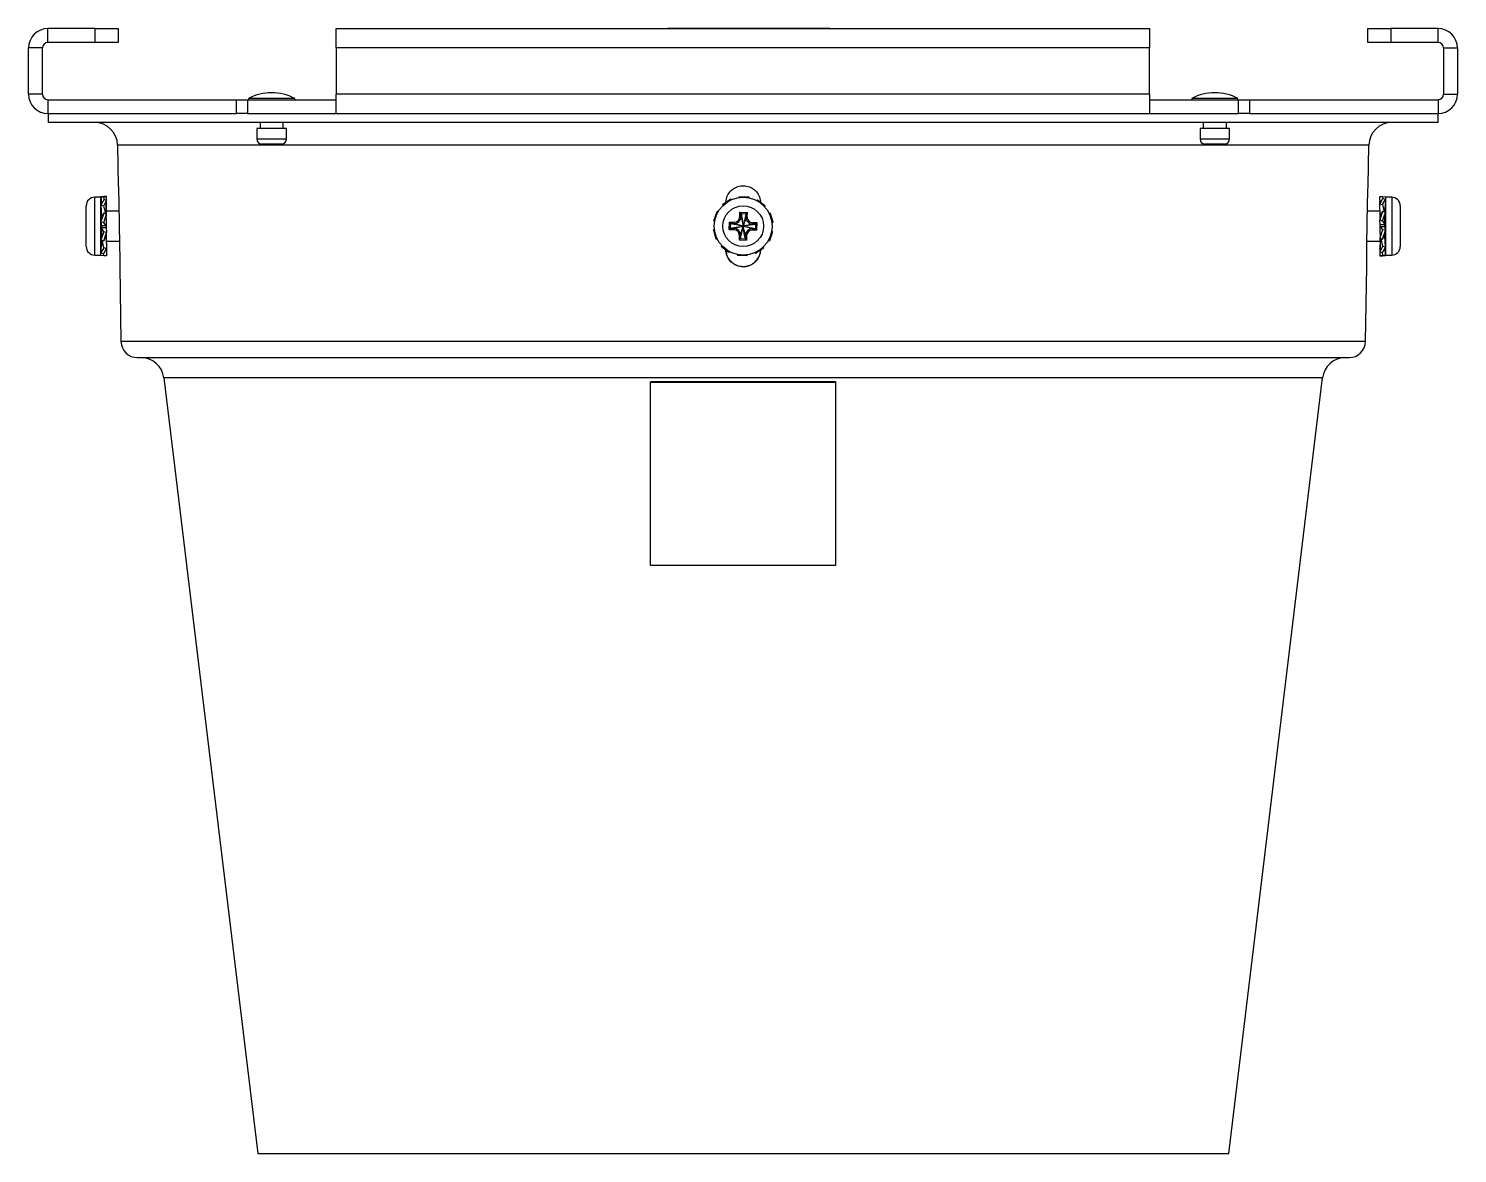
# Model space of a CAD drawing. Extents: x 7 to 113, y 1 to 87.
# Drawn here: x 45.14 to 52.87, y 20.97 to 27.05 of the extents above; entities that cross this region are included whole.
import ezdxf

# ---------------------------------------------------------------- set-up
doc = ezdxf.new("R2010")
doc.units = 0
doc.header["$MEASUREMENT"] = 0
doc.layers.add('OBJECT', color=7, linetype='CONTINUOUS')

msp = doc.modelspace()

# ---------------------------------------------------------------- linework, layer by layer
at = {"layer": 'OBJECT'}
for p, q in [((45.2472, 26.9797), (45.2472, 27.0546)), ((45.5022, 27.0546), (45.2472, 27.0546)), ((45.5022, 26.9797), (45.5022, 27.0546)), ((45.5022, 27.0546), (45.6272, 27.0546)), ((45.6272, 27.0546), (45.6272, 26.9797)), ((46.8072, 26.9497), (46.8072, 27.0546)), ((46.8072, 27.0546), (51.2072, 27.0546)), ((48.5943, 27.0546), (48.5979, 27.0547)), ((48.7229, 27.0547), (48.5979, 27.0547)), ((49.3479, 27.0547), (48.7229, 27.0547)), ((48.7229, 27.0546), (48.7229, 27.0547)), ((49.4729, 27.0547), (49.3479, 27.0547)), ((49.3479, 27.0546), (49.3479, 27.0547)), ((49.4764, 27.0546), (49.4729, 27.0547)), ((51.2072, 27.0546), (51.2072, 26.9497)), ((52.3872, 26.9797), (52.3872, 27.0546)), ((52.3872, 27.0546), (52.5122, 27.0546)), ((52.5122, 27.0546), (52.5122, 26.9797)), ((52.7672, 27.0546), (52.5122, 27.0546)), ((52.7672, 26.9797), (52.7672, 27.0546)), ((45.5022, 26.9797), (45.2472, 26.9797)), ((45.6272, 26.9797), (45.5022, 26.9797)), ((52.5122, 26.9797), (52.3872, 26.9797)), ((52.7672, 26.9797), (52.5122, 26.9797)), ((45.2172, 26.9497), (45.1423, 26.9497)), ((45.1423, 26.6996), (45.1423, 26.9497)), ((45.2172, 26.6996), (45.2172, 26.9497)), ((51.2072, 26.9497), (46.8072, 26.9497)), ((46.8072, 26.9497), (46.8072, 26.6996)), ((51.2072, 26.6996), (51.2072, 26.9497)), ((52.7972, 26.9497), (52.7972, 26.6996)), ((52.7972, 26.9497), (52.8721, 26.9497)), ((52.8721, 26.9497), (52.8721, 26.6996)), ((45.2172, 26.6996), (45.1423, 26.6996)), ((45.2472, 26.6696), (45.2472, 26.5947)), ((45.2472, 26.6696), (46.2666, 26.6696)), ((46.2666, 26.5947), (46.2666, 26.6696)), ((46.2666, 26.6696), (46.3264, 26.6696)), ((46.3264, 26.6696), (46.3264, 26.5947)), ((46.3264, 26.6696), (46.8072, 26.6696)), ((46.3321, 26.6771), (46.3321, 26.6696)), ((46.3571, 26.6771), (46.3321, 26.6771)), ((46.5821, 26.6771), (46.3571, 26.6771)), ((46.5821, 26.6696), (46.5821, 26.6771)), ((51.2072, 26.6996), (46.8072, 26.6996)), ((46.8072, 26.5947), (46.8072, 26.6996)), ((51.2072, 26.6996), (51.2072, 26.5947)), ((51.2072, 26.6696), (51.6881, 26.6696)), ((51.4346, 26.6771), (51.4346, 26.6696)), ((51.4769, 26.6771), (51.4346, 26.6771)), ((51.6846, 26.6771), (51.4769, 26.6771)), ((51.6846, 26.6696), (51.6846, 26.6771)), ((51.6881, 26.5947), (51.6881, 26.6696)), ((51.6881, 26.6696), (51.7478, 26.6696)), ((51.7478, 26.6696), (51.7478, 26.5947)), ((51.7478, 26.6696), (52.7672, 26.6696)), ((52.7672, 26.6696), (52.7672, 26.5947)), ((52.7972, 26.6996), (52.8721, 26.6996)), ((45.2472, 26.5947), (46.2666, 26.5947)), ((45.2483, 26.5947), (45.2483, 26.5467)), ((46.3264, 26.5947), (46.2666, 26.5947)), ((46.3264, 26.5947), (46.8072, 26.5947)), ((46.8072, 26.5947), (51.2072, 26.5947)), ((51.2072, 26.5947), (51.6881, 26.5947)), ((51.7478, 26.5947), (51.6881, 26.5947)), ((51.7478, 26.5947), (52.7672, 26.5947)), ((52.7683, 26.5947), (52.7672, 26.5947)), ((52.7683, 26.5467), (52.7683, 26.5947)), ((52.7683, 26.5467), (45.2483, 26.5467)), ((46.3771, 26.5136), (46.3771, 26.4586)), ((46.3931, 26.5136), (46.3771, 26.5136)), ((46.5371, 26.5136), (46.3931, 26.5136)), ((46.3946, 26.5467), (46.3946, 26.5136)), ((46.5196, 26.5136), (46.5196, 26.5467)), ((46.5371, 26.4586), (46.5371, 26.5136)), ((51.4796, 26.5136), (51.4796, 26.4586)), ((51.5067, 26.5136), (51.4796, 26.5136)), ((51.4971, 26.5467), (51.4971, 26.5136)), ((51.6396, 26.5136), (51.5067, 26.5136)), ((51.6221, 26.5136), (51.6221, 26.5467)), ((51.6396, 26.4586), (51.6396, 26.5136)), ((46.3771, 26.4586), (46.3931, 26.4586)), ((46.3931, 26.4586), (46.5371, 26.4586)), ((51.4796, 26.4586), (51.5067, 26.4586)), ((51.5067, 26.4586), (51.6396, 26.4586)), ((45.6238, 26.4239), (45.6276, 26.2039)), ((52.3929, 26.4239), (45.6238, 26.4239)), ((46.5121, 26.429), (46.4021, 26.429)), ((51.6146, 26.429), (51.5046, 26.429)), ((52.389, 26.2039), (52.3929, 26.4239)), ((45.5341, 26.1422), (45.5001, 26.1422)), ((45.5001, 25.8292), (45.5001, 26.1422)), ((45.5497, 26.1464), (45.5341, 26.1449)), ((45.5341, 26.1449), (45.5489, 26.1447)), ((45.5341, 26.1449), (45.536, 26.1025)), ((45.5341, 25.8292), (45.5341, 26.1422)), ((45.5341, 26.1301), (45.5348, 26.1302)), ((45.5341, 26.1301), (45.5357, 26.1019)), ((45.5497, 26.1281), (45.5341, 26.0989)), ((45.5489, 26.1447), (45.5646, 26.1463)), ((45.5522, 26.1276), (45.5489, 26.1447)), ((45.5646, 26.1463), (45.5497, 26.1464)), ((45.5646, 26.1251), (45.5497, 26.1281)), ((45.5639, 26.1252), (45.5646, 26.1463)), ((48.8969, 26.1034), (48.9362, 26.1301)), ((48.9362, 26.1301), (48.9402, 26.1328)), ((48.9362, 26.1301), (48.9392, 26.1261)), ((48.9433, 26.128), (48.9402, 26.1328)), ((48.9873, 26.1464), (48.9873, 26.1408)), ((48.9873, 26.1464), (49.0348, 26.1449)), ((49.0348, 26.1449), (49.0349, 26.1399)), ((49.0348, 26.1449), (49.0397, 26.1447)), ((49.0394, 26.1391), (49.0397, 26.1447)), ((49.0858, 26.1281), (49.0824, 26.1235)), ((49.0858, 26.1281), (49.1233, 26.0989)), ((52.4521, 26.1463), (52.4669, 26.1464)), ((52.4533, 26.1083), (52.4521, 26.1463)), ((52.4677, 26.1328), (52.4521, 26.1062)), ((52.4669, 26.1464), (52.4694, 26.1325)), ((52.4669, 26.1464), (52.4825, 26.1449)), ((52.4669, 26.1034), (52.4825, 26.1301)), ((52.4825, 26.1301), (52.4677, 26.1328)), ((52.4825, 26.1301), (52.4804, 26.0909)), ((52.4825, 26.1449), (52.4819, 26.1302)), ((52.5165, 26.1422), (52.4825, 26.1422)), ((52.4825, 26.1422), (52.4825, 25.8293)), ((52.5165, 26.1422), (52.5165, 25.8293)), ((45.4541, 25.8752), (45.4541, 26.0962)), ((45.5341, 26.0989), (45.5489, 26.0959)), ((45.5341, 26.0989), (45.5372, 26.0414)), ((45.5358, 26.0677), (45.5341, 26.0677)), ((45.5497, 26.0553), (45.5341, 26.0097)), ((45.5497, 26.0553), (45.5373, 26.0348)), ((45.5489, 26.0959), (45.5646, 26.1251)), ((45.5596, 26.0522), (45.5489, 26.0959)), ((45.5489, 26.005), (45.5646, 26.0506)), ((45.5646, 26.0506), (45.5497, 26.0553)), ((45.5622, 26.0691), (45.5622, 26.0514)), ((45.6313, 26.0677), (45.5622, 26.0677)), ((45.5623, 26.0657), (45.5629, 26.0876)), ((45.5629, 26.0876), (45.5646, 26.1251)), ((45.5631, 26.0688), (45.5646, 26.1062)), ((45.5633, 26.0417), (45.5646, 26.0506)), ((45.5638, 26.1075), (45.5646, 26.1062)), ((48.8489, 26.0154), (48.8651, 26.0601)), ((48.8651, 26.0601), (48.8667, 26.0647)), ((48.8651, 26.0601), (48.8699, 26.0586)), ((48.8721, 26.0626), (48.8667, 26.0647)), ((48.8969, 26.1034), (48.9001, 26.0988)), ((48.99, 26.0363), (48.9908, 26.0613)), ((48.9908, 26.0613), (49.0307, 26.06)), ((48.9976, 26.054), (48.9908, 26.0613)), ((48.997, 26.0361), (48.9976, 26.054)), ((48.9976, 26.054), (49.0235, 26.0532)), ((49.0229, 26.0352), (49.0235, 26.0532)), ((49.0235, 26.0532), (49.0307, 26.06)), ((49.0299, 26.035), (49.0307, 26.06)), ((49.1233, 26.0989), (49.1205, 26.0948)), ((49.1233, 26.0989), (49.1272, 26.0959)), ((49.1236, 26.0915), (49.1272, 26.0959)), ((49.1547, 26.0553), (49.1493, 26.0536)), ((49.1547, 26.0553), (49.1679, 26.0097)), ((52.4536, 26.0677), (52.3853, 26.0677)), ((52.4521, 26.1251), (52.4528, 26.1252)), ((52.4529, 26.1075), (52.4521, 26.1251)), ((52.4544, 26.0461), (52.4521, 26.1062)), ((52.4521, 26.1062), (52.4669, 26.1034)), ((52.4677, 26.0647), (52.4521, 26.02)), ((52.4545, 26.0399), (52.4677, 26.0647)), ((52.4669, 26.1034), (52.4759, 26.0621)), ((52.4669, 26.0154), (52.4825, 26.0601)), ((52.4825, 26.0601), (52.4677, 26.0647)), ((52.4794, 26.061), (52.4794, 26.0706)), ((52.4825, 26.0677), (52.4794, 26.0677)), ((52.4796, 26.0682), (52.4804, 26.0909)), ((52.4796, 26.0258), (52.4809, 26.0494)), ((52.4825, 26.0989), (52.4808, 26.0677)), ((52.4825, 26.0601), (52.4809, 26.0494)), ((52.481, 26.1019), (52.4825, 26.0989)), ((52.5625, 26.0962), (52.5625, 25.8752)), ((45.5341, 26.0097), (45.5489, 26.005)), ((45.5341, 26.0097), (45.5372, 25.9867)), ((45.5415, 26.0417), (45.5372, 26.0417)), ((45.5372, 26.0417), (45.5372, 26.0188)), ((45.5372, 25.9868), (45.5372, 25.9402)), ((45.5497, 25.9559), (45.5373, 25.9785)), ((45.5622, 25.9868), (45.5489, 26.005)), ((45.5622, 26.0275), (45.5633, 26.0417)), ((45.5622, 26.028), (45.5622, 25.9785)), ((45.5622, 25.9786), (45.5646, 25.9514)), ((48.8489, 26.0154), (48.8543, 26.0136)), ((48.9327, 25.9681), (48.934, 26.0081)), ((48.94, 25.9749), (48.9327, 25.9681)), ((48.9408, 26.0008), (48.934, 26.0081)), ((48.934, 26.0081), (48.959, 26.0073)), ((48.94, 25.9749), (48.9408, 26.0008)), ((48.94, 25.9749), (48.9579, 25.9744)), ((48.9408, 26.0008), (48.9588, 26.0002)), ((48.9579, 25.9744), (48.9577, 25.9673)), ((48.9588, 26.0002), (48.959, 26.0073)), ((48.997, 26.0361), (48.99, 26.0363)), ((49.0229, 26.0352), (49.0299, 26.035)), ((49.0587, 25.997), (49.0589, 26.004)), ((49.0767, 25.9964), (49.0587, 25.997)), ((49.0839, 26.0032), (49.0589, 26.004)), ((49.0758, 25.9705), (49.0767, 25.9964)), ((49.0767, 25.9964), (49.0839, 26.0032)), ((49.0826, 25.9633), (49.0839, 26.0032)), ((49.1679, 26.0097), (49.1632, 26.008)), ((49.1638, 26.0035), (49.1693, 26.005)), ((49.1679, 26.0097), (49.1693, 26.005)), ((52.4544, 25.9927), (52.4521, 26.02)), ((52.4521, 26.02), (52.4669, 26.0154)), ((52.458, 26.0464), (52.4544, 26.0464)), ((52.4544, 26.0267), (52.4544, 26.0464)), ((52.4544, 25.9434), (52.4544, 25.9929)), ((52.4547, 26.0276), (52.4545, 26.0399)), ((52.4545, 25.9846), (52.4677, 25.9664)), ((52.4669, 26.0154), (52.4794, 25.9929)), ((52.4794, 25.9846), (52.4794, 26.0311)), ((52.4825, 25.9617), (52.4794, 25.9847)), ((45.5497, 25.9559), (45.5341, 25.9113)), ((45.5341, 25.9113), (45.5357, 25.9219)), ((45.5341, 25.9113), (45.5489, 25.9067)), ((45.5341, 25.9037), (45.5372, 25.9037)), ((45.5341, 25.8724), (45.5358, 25.9037)), ((45.5371, 25.9456), (45.5357, 25.9219)), ((45.5371, 25.9031), (45.5363, 25.8804)), ((45.5372, 25.9103), (45.5372, 25.9007)), ((45.5497, 25.8679), (45.5407, 25.9092)), ((45.5489, 25.9067), (45.5646, 25.9514)), ((45.5622, 25.9315), (45.5489, 25.9067)), ((45.5646, 25.9514), (45.5497, 25.9559)), ((45.5587, 25.9249), (45.5622, 25.9249)), ((45.5619, 25.9437), (45.5622, 25.9315)), ((45.5622, 25.9447), (45.5622, 25.9249)), ((45.5622, 25.9252), (45.5646, 25.8652)), ((45.5631, 25.9037), (45.6342, 25.9037)), ((48.8528, 25.9679), (48.8473, 25.9664)), ((48.8487, 25.9617), (48.8473, 25.9664)), ((48.8487, 25.9617), (48.8534, 25.9633)), ((48.8619, 25.916), (48.8487, 25.9617)), ((48.8619, 25.916), (48.8673, 25.9177)), ((48.9327, 25.9681), (48.9577, 25.9673)), ((48.9867, 25.9364), (48.9859, 25.9114)), ((48.9932, 25.9182), (48.9859, 25.9114)), ((48.9859, 25.9114), (49.0259, 25.9101)), ((48.9938, 25.9361), (48.9867, 25.9364)), ((48.9938, 25.9361), (48.9932, 25.9182)), ((48.9932, 25.9182), (49.0191, 25.9173)), ((49.0196, 25.9353), (49.0191, 25.9173)), ((49.0191, 25.9173), (49.0259, 25.9101)), ((49.0196, 25.9353), (49.0267, 25.9351)), ((49.0267, 25.9351), (49.0259, 25.9101)), ((49.0579, 25.9711), (49.0576, 25.9641)), ((49.0826, 25.9633), (49.0576, 25.9641)), ((49.0758, 25.9705), (49.0579, 25.9711)), ((49.0758, 25.9705), (49.0826, 25.9633)), ((49.1446, 25.9087), (49.1499, 25.9067)), ((49.1516, 25.9113), (49.1468, 25.9127)), ((49.1516, 25.9113), (49.1499, 25.9067)), ((49.1677, 25.9559), (49.1516, 25.9113)), ((49.1677, 25.9559), (49.1623, 25.9578)), ((52.3825, 25.9037), (52.4544, 25.9037)), ((52.4677, 25.9664), (52.4521, 25.9207)), ((52.4534, 25.9296), (52.4521, 25.9207)), ((52.4521, 25.9207), (52.4669, 25.916)), ((52.4535, 25.9026), (52.4521, 25.8652)), ((52.4544, 25.9438), (52.4534, 25.9296)), ((52.4543, 25.9056), (52.4537, 25.8838)), ((52.4544, 25.9023), (52.4544, 25.92)), ((52.457, 25.9192), (52.4677, 25.8754)), ((52.4669, 25.916), (52.4825, 25.9617)), ((52.4669, 25.916), (52.4794, 25.9365)), ((52.4825, 25.9617), (52.4677, 25.9664)), ((52.4752, 25.9297), (52.4794, 25.9297)), ((52.4794, 25.9297), (52.4794, 25.9525)), ((52.4825, 25.8724), (52.4794, 25.93)), ((52.4808, 25.9037), (52.4825, 25.9037)), ((45.5001, 25.8292), (45.5341, 25.8292)), ((45.5341, 25.8413), (45.5363, 25.8804)), ((45.5357, 25.8695), (45.5341, 25.8724)), ((45.5497, 25.8679), (45.5341, 25.8413)), ((45.5341, 25.8413), (45.5489, 25.8386)), ((45.5341, 25.8265), (45.5348, 25.8412)), ((45.5497, 25.8249), (45.5341, 25.8265)), ((45.5497, 25.8249), (45.5472, 25.8389)), ((45.5489, 25.8386), (45.5646, 25.8652)), ((45.5646, 25.8652), (45.5497, 25.8679)), ((45.5646, 25.8251), (45.5497, 25.8249)), ((45.5633, 25.863), (45.5646, 25.8251)), ((45.5638, 25.8639), (45.5646, 25.8463)), ((45.5646, 25.8463), (45.5639, 25.8461)), ((48.893, 25.8799), (48.8894, 25.8754)), ((48.8933, 25.8724), (48.8894, 25.8754)), ((48.8933, 25.8724), (48.8962, 25.8765)), ((48.9308, 25.8433), (48.8933, 25.8724)), ((48.9308, 25.8433), (48.9342, 25.8478)), ((48.9772, 25.8323), (48.977, 25.8266)), ((48.9818, 25.8265), (48.977, 25.8266)), ((48.9818, 25.8265), (48.9817, 25.8315)), ((49.0293, 25.8249), (48.9818, 25.8265)), ((49.0293, 25.8249), (49.0294, 25.8306)), ((49.0733, 25.8433), (49.0764, 25.8386)), ((49.0805, 25.8413), (49.0764, 25.8386)), ((49.0805, 25.8413), (49.0775, 25.8453)), ((49.1198, 25.8679), (49.0805, 25.8413)), ((49.1198, 25.8679), (49.1165, 25.8726)), ((52.4537, 25.8838), (52.4521, 25.8463)), ((52.4677, 25.8754), (52.4521, 25.8463)), ((52.4529, 25.8639), (52.4521, 25.8652)), ((52.4521, 25.8463), (52.4669, 25.8433)), ((52.4528, 25.8461), (52.4521, 25.8251)), ((52.4677, 25.8266), (52.4521, 25.8251)), ((52.4521, 25.8251), (52.4669, 25.8249)), ((52.4644, 25.8438), (52.4677, 25.8266)), ((52.4669, 25.8433), (52.4825, 25.8724)), ((52.4669, 25.8249), (52.4825, 25.8265)), ((52.4825, 25.8724), (52.4677, 25.8754)), ((52.4825, 25.8265), (52.4677, 25.8266)), ((52.4825, 25.8265), (52.4807, 25.8689)), ((52.4825, 25.8413), (52.481, 25.8695)), ((52.4825, 25.8413), (52.4819, 25.8412)), ((52.4825, 25.8293), (52.4825, 25.8292)), ((52.4825, 25.8292), (52.5165, 25.8292)), ((52.5165, 25.8293), (52.5165, 25.8292)), ((52.5625, 25.8752), (52.5625, 25.8752)), ((45.6352, 25.7675), (45.6423, 25.3611)), ((52.3743, 25.3611), (52.3814, 25.7675)), ((52.3743, 25.3611), (45.6423, 25.3611)), ((45.7303, 25.2747), (52.2863, 25.2747)), ((45.8744, 25.1647), (46.3819, 20.9693)), ((52.1422, 25.1647), (45.8744, 25.1647)), ((48.5072, 25.1454), (49.5072, 25.1454)), ((48.5072, 25.1454), (48.5072, 25.1418)), ((48.5072, 25.1418), (49.5072, 25.1418)), ((48.5072, 24.1491), (48.5072, 25.1418)), ((49.5072, 25.1454), (49.5072, 25.1418)), ((49.5072, 25.1418), (49.5072, 24.1491)), ((51.6347, 20.9693), (52.1422, 25.1647)), ((49.5072, 24.1491), (48.5072, 24.1491)), ((46.3819, 20.9693), (51.6347, 20.9693))]:
    msp.add_line(p, q, dxfattribs=at)
at = {"layer": 'OBJECT', "flags": 128}
for points in [[(45.6306, 26.1103), (45.6345, 25.8839), (45.6349, 25.8603)], [(52.3817, 25.8603), (52.3821, 25.8839), (52.3861, 26.1103)]]:
    msp.add_lwpolyline(points, dxfattribs=at)
at = {"layer": 'OBJECT'}
for radius in [0.1565, 0.1105]:
    msp.add_circle((49.0083, 25.9857), radius, dxfattribs=at)
for centre, radius, start, end in [((45.2472, 26.9497), 0.1049, 90, 180), ((52.7672, 26.9497), 0.1049, 360, 90), ((45.2472, 26.9497), 0.03, 90, 180), ((52.7672, 26.9497), 0.03, 360, 90), ((45.2472, 26.6996), 0.1049, 180, 270), ((45.2472, 26.6996), 0.03, 180, 270), ((46.4571, 26.4358), 0.2717, 62.61209, 117.38791), ((51.5596, 26.4358), 0.2717, 62.61209, 117.38791), ((52.7672, 26.6996), 0.1049, 270, 0), ((52.7672, 26.6996), 0.03, 270, 0), ((45.4988, 26.4217), 0.125, 1, 90), ((52.5178, 26.4217), 0.125, 90, 179), ((46.4071, 26.4586), 0.03, 180, 260.40593), ((46.5071, 26.4586), 0.03, 279.59407, 0), ((51.5096, 26.4586), 0.03, 180, 260.40593), ((51.6096, 26.4586), 0.03, 279.59407, 0), ((45.5001, 26.0962), 0.046, 90, 180), ((52.5165, 26.0962), 0.046, 0, 90), ((48.9567, 25.9373), 0.0371, 358.13842, 88.13842), ((48.96, 26.0373), 0.0371, 268.13842, 358.13842), ((48.96, 26.0373), 0.03, 268.13842, 358.13842), ((49.0599, 26.034), 0.0371, 178.13842, 268.13842), ((49.0599, 26.034), 0.03, 178.13842, 268.13842), ((48.9567, 25.9373), 0.03, 358.13842, 88.13842), ((49.0567, 25.9341), 0.0371, 88.13842, 178.13842), ((49.0567, 25.9341), 0.03, 88.13842, 178.13842), ((45.5001, 25.8752), 0.046, 180, 270), ((52.5165, 25.8752), 0.046, 270, 0), ((45.7303, 25.3627), 0.088, 181, 270), ((52.2863, 25.3627), 0.088, 270, 359), ((45.7503, 25.1497), 0.125, 6.89728, 90), ((52.2663, 25.1497), 0.125, 90, 173.10272)]:
    msp.add_arc(centre, radius, start, end, dxfattribs=at)
for points, knots in [([(45.6276, 26.2039), (45.6276, 26.204), (45.6276, 26.2057), (45.6279, 26.1991), (45.6285, 26.1837), (45.6294, 26.1589), (45.6301, 26.1331), (45.6305, 26.1164), (45.6306, 26.1103)], [0, 0, 0, 0, 0.016451, 0.231009, 0.445574, 0.660214, 0.874875, 1, 1, 1, 1]), ([(48.915, 26.1157), (48.9155, 26.1216), (48.9168, 26.138), (48.9286, 26.1631), (48.9504, 26.1866), (48.9789, 26.2014), (49.0108, 26.206), (49.0423, 26.1998), (49.0701, 26.1835), (49.0906, 26.159), (49.1005, 26.1348), (49.1015, 26.12), (49.1018, 26.1156)], [0, 0, 0, 0, 0.062452, 0.173861, 0.285294, 0.396754, 0.508196, 0.6196, 0.731009, 0.842455, 0.953913, 1, 1, 1, 1]), ([(52.3861, 26.1103), (52.3862, 26.118), (52.3866, 26.1363), (52.3874, 26.1632), (52.3882, 26.1864), (52.3889, 26.2016), (52.389, 26.2031), (52.389, 26.2039)], [0, 0, 0, 0, 0.1575236, 0.3722061, 0.5869342, 0.8017131, 1, 1, 1, 1]), ([(45.5621, 26.0657), (45.5621, 26.0647), (45.562, 26.0616), (45.5618, 26.0569), (45.5619, 26.0526), (45.5619, 26.0515)], [0, 0, 0, 0, 0.260317, 0.80366, 1, 1, 1, 1]), ([(48.9976, 26.054), (48.9976, 26.0537), (48.9977, 26.0531), (48.998, 26.0511), (48.9989, 26.0456), (49.0024, 26.0235), (49.0057, 26.0023), (49.0083, 25.9857)], [0, 0, 0, 0, 0.035442, 0.074719, 0.120775, 0.314346, 1, 1, 1, 1]), ([(49.0235, 26.0532), (49.0234, 26.0529), (49.0233, 26.0523), (49.0228, 26.0503), (49.0216, 26.0448), (49.0167, 26.023), (49.012, 26.002), (49.0083, 25.9857)], [0, 0, 0, 0, 0.0354451, 0.0747157, 0.1207642, 0.3143488, 1, 1, 1, 1]), ([(52.4793, 26.0682), (52.4793, 26.0671), (52.4792, 26.0651), (52.4792, 26.0623), (52.4791, 26.0611)], [0, 0, 0, 0, 0.564841, 1, 1, 1, 1]), ([(45.5622, 25.9868), (45.5601, 25.9868), (45.5559, 25.9868), (45.5476, 25.9868), (45.5414, 25.9868), (45.5372, 25.9868)], [0, 0, 0, 0, 0.250671, 0.501353, 1, 1, 1, 1]), ([(45.5376, 26.0198), (45.5376, 26.0206), (45.5376, 26.026), (45.5375, 26.0308), (45.5373, 26.0348)], [0, 0, 0, 0, 0.164113, 1, 1, 1, 1]), ([(45.5373, 25.9785), (45.5394, 25.9785), (45.5435, 25.9785), (45.5519, 25.9785), (45.5581, 25.9785), (45.5622, 25.9785)], [0, 0, 0, 0, 0.250632, 0.501265, 1, 1, 1, 1]), ([(45.5373, 25.9456), (45.5374, 25.9476), (45.5375, 25.9536), (45.5377, 25.9647), (45.5374, 25.9739), (45.5373, 25.9785)], [0, 0, 0, 0, 0.192759, 0.591786, 1, 1, 1, 1]), ([(45.5622, 26.028), (45.5622, 26.0242), (45.562, 26.0166), (45.5617, 26.0028), (45.562, 25.9927), (45.5622, 25.9868)], [0, 0, 0, 0, 0.2928636, 0.5857342, 1, 1, 1, 1]), ([(48.94, 25.9749), (48.9403, 25.975), (48.9409, 25.9751), (48.9429, 25.9754), (48.9484, 25.9763), (48.9705, 25.9797), (48.9918, 25.9831), (49.0083, 25.9857)], [0, 0, 0, 0, 0.035444, 0.074713, 0.120773, 0.314352, 1, 1, 1, 1]), ([(48.9408, 26.0008), (48.9411, 26.0008), (48.9417, 26.0006), (48.9437, 26.0002), (48.9492, 25.999), (48.971, 25.9941), (48.992, 25.9894), (49.0083, 25.9857)], [0, 0, 0, 0, 0.035444, 0.074714, 0.120773, 0.314352, 1, 1, 1, 1]), ([(48.9579, 25.9744), (48.9583, 25.9744), (48.959, 25.9746), (48.9621, 25.9753), (48.9664, 25.9763), (48.9815, 25.9797), (48.9959, 25.9829), (49.0083, 25.9857)], [0, 0, 0, 0, 0.066607, 0.139926, 0.228069, 0.335829, 1, 1, 1, 1]), ([(49.0083, 25.9857), (48.9961, 25.9893), (48.982, 25.9934), (48.9671, 25.9978), (48.9629, 25.999), (48.9599, 25.9999), (48.9591, 26.0001), (48.9588, 26.0002)], [0, 0, 0, 0, 0.664174, 0.771934, 0.860075, 0.933393, 1, 1, 1, 1]), ([(48.9932, 25.9182), (48.9932, 25.9185), (48.9934, 25.9191), (48.9938, 25.9211), (48.995, 25.9265), (48.9999, 25.9483), (49.0047, 25.9693), (49.0083, 25.9857)], [0, 0, 0, 0, 0.035445, 0.074716, 0.120777, 0.314347, 1, 1, 1, 1]), ([(48.9938, 25.9361), (48.9939, 25.9365), (48.9941, 25.9372), (48.995, 25.9403), (48.9962, 25.9445), (49.0006, 25.9593), (49.0047, 25.9735), (49.0083, 25.9857)], [0, 0, 0, 0, 0.066608, 0.139921, 0.228072, 0.335828, 1, 1, 1, 1]), ([(48.997, 26.0361), (48.9971, 26.0357), (48.9973, 26.035), (48.998, 26.0319), (48.9989, 26.0276), (49.0023, 26.0125), (49.0055, 25.9981), (49.0083, 25.9857)], [0, 0, 0, 0, 0.066608, 0.139917, 0.228062, 0.335826, 1, 1, 1, 1]), ([(49.0229, 26.0352), (49.0228, 26.0349), (49.0226, 26.0341), (49.0217, 26.0311), (49.0204, 26.0269), (49.0161, 26.012), (49.0119, 25.9979), (49.0083, 25.9857)], [0, 0, 0, 0, 0.066601, 0.139926, 0.228077, 0.335832, 1, 1, 1, 1]), ([(49.0587, 25.997), (49.0584, 25.9969), (49.0576, 25.9967), (49.0545, 25.996), (49.0502, 25.9951), (49.0351, 25.9917), (49.0207, 25.9885), (49.0083, 25.9857)], [0, 0, 0, 0, 0.066607, 0.139926, 0.228069, 0.335829, 1, 1, 1, 1]), ([(49.0767, 25.9964), (49.0764, 25.9964), (49.0758, 25.9963), (49.0738, 25.996), (49.0682, 25.9951), (49.0461, 25.9916), (49.0249, 25.9883), (49.0083, 25.9857)], [0, 0, 0, 0, 0.0354448, 0.0747143, 0.1207737, 0.314353, 1, 1, 1, 1]), ([(49.0191, 25.9173), (49.019, 25.9176), (49.0189, 25.9182), (49.0186, 25.9203), (49.0177, 25.9258), (49.0143, 25.9479), (49.0109, 25.9691), (49.0083, 25.9857)], [0, 0, 0, 0, 0.035449, 0.074715, 0.120772, 0.314358, 1, 1, 1, 1]), ([(49.0758, 25.9705), (49.0755, 25.9706), (49.0749, 25.9707), (49.0729, 25.9712), (49.0675, 25.9724), (49.0457, 25.9773), (49.0247, 25.982), (49.0083, 25.9857)], [0, 0, 0, 0, 0.035445, 0.074713, 0.120772, 0.314355, 1, 1, 1, 1]), ([(49.0579, 25.9711), (49.0575, 25.9712), (49.0568, 25.9714), (49.0537, 25.9723), (49.0495, 25.9736), (49.0347, 25.9779), (49.0205, 25.9821), (49.0083, 25.9857)], [0, 0, 0, 0, 0.066608, 0.139929, 0.228071, 0.335831, 1, 1, 1, 1]), ([(49.0196, 25.9353), (49.0196, 25.9356), (49.0194, 25.9364), (49.0187, 25.9395), (49.0177, 25.9438), (49.0143, 25.9589), (49.0111, 25.9733), (49.0083, 25.9857)], [0, 0, 0, 0, 0.066608, 0.139931, 0.228077, 0.335823, 1, 1, 1, 1]), ([(52.4794, 25.9929), (52.4773, 25.9929), (52.4731, 25.9929), (52.4648, 25.9929), (52.4586, 25.9929), (52.4544, 25.9929)], [0, 0, 0, 0, 0.250632, 0.501265, 1, 1, 1, 1]), ([(52.4544, 25.9434), (52.4545, 25.9472), (52.4546, 25.9548), (52.4549, 25.9686), (52.4546, 25.9787), (52.4545, 25.9846)], [0, 0, 0, 0, 0.292863, 0.585707, 1, 1, 1, 1]), ([(52.4545, 25.9846), (52.4566, 25.9846), (52.4607, 25.9846), (52.469, 25.9846), (52.4753, 25.9846), (52.4794, 25.9846)], [0, 0, 0, 0, 0.250671, 0.501353, 1, 1, 1, 1]), ([(52.4793, 26.0258), (52.4793, 26.0238), (52.4792, 26.0177), (52.4789, 26.0067), (52.4792, 25.9975), (52.4794, 25.9929)], [0, 0, 0, 0, 0.1927338, 0.5918063, 1, 1, 1, 1]), ([(45.5373, 25.9031), (45.5374, 25.9043), (45.5374, 25.9062), (45.5375, 25.909), (45.5375, 25.9102)], [0, 0, 0, 0, 0.564812, 1, 1, 1, 1]), ([(52.4545, 25.9056), (52.4546, 25.9066), (52.4546, 25.9097), (52.4549, 25.9145), (52.4548, 25.9188), (52.4547, 25.9199)], [0, 0, 0, 0, 0.260327, 0.803691, 1, 1, 1, 1]), ([(52.4791, 25.9516), (52.4791, 25.9507), (52.479, 25.9454), (52.4792, 25.9406), (52.4794, 25.9365)], [0, 0, 0, 0, 0.164168, 1, 1, 1, 1]), ([(45.6349, 25.8603), (45.6351, 25.85), (45.6354, 25.8292), (45.6355, 25.8011), (45.6354, 25.7798), (45.6353, 25.7676), (45.6353, 25.7675), (45.6353, 25.7675)], [0, 0, 0, 0, 0.209215, 0.423989, 0.638817, 0.85368, 1, 1, 1, 1]), ([(49.1023, 25.8603), (49.1013, 25.85), (49.0993, 25.8292), (49.0835, 25.8012), (49.0599, 25.7795), (49.0302, 25.767), (48.9981, 25.7651), (48.9672, 25.7738), (48.9408, 25.7923), (48.9222, 25.8185), (48.9149, 25.8426), (48.9144, 25.8567), (48.9143, 25.8603)], [0, 0, 0, 0, 0.10456, 0.211899, 0.319264, 0.426647, 0.534002, 0.641327, 0.748668, 0.856043, 0.96342, 1, 1, 1, 1]), ([(48.9151, 25.8555), (48.9158, 25.8484), (48.9174, 25.8308), (48.9308, 25.8051), (48.9536, 25.7825), (48.9827, 25.7688), (49.0147, 25.7656), (49.046, 25.7731), (49.0731, 25.7905), (49.0926, 25.8159), (49.101, 25.8392), (49.1017, 25.8527), (49.1019, 25.8558)], [0, 0, 0, 0, 0.075377, 0.186895, 0.298445, 0.410024, 0.521577, 0.633095, 0.744621, 0.856186, 0.967764, 1, 1, 1, 1]), ([(52.3814, 25.7675), (52.3814, 25.7671), (52.3814, 25.7658), (52.3813, 25.7743), (52.3812, 25.7922), (52.3812, 25.8185), (52.3814, 25.8426), (52.3817, 25.8567), (52.3817, 25.8603)], [0, 0, 0, 0, 0.068426, 0.282978, 0.497562, 0.712216, 0.926873, 1, 1, 1, 1])]:
    msp.add_open_spline(points, degree=3, knots=knots, dxfattribs=at)

doc.saveas('drawing.dxf')
